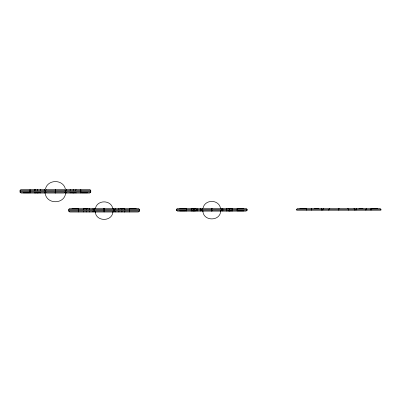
<?xml version="1.0" encoding="UTF-8"?>
<svg xmlns="http://www.w3.org/2000/svg" width="401" height="401" viewBox="0 0 401 401"><rect width="100%" height="100%" fill="white"/><g stroke="black" fill="none" stroke-linecap="round" stroke-linejoin="round"><path stroke-width="0.6" d="M30.025 189.447L30.025 193.036M78.701 208.415L78.701 212.004M80.791 193.036L80.791 189.447M129.468 212.004L129.468 208.415M186.39 208.415L186.39 211.106M237.156 211.106L237.156 208.415M306.559 208.415L306.529 210.209M65.724 191.688C65.864 205.086 44.957 205.086 45.092 191.688M112.902 211.818C112.265 221.903 95.904 221.903 95.268 211.818M220.67 210.786C220.585 221.593 202.961 221.593 202.881 210.786M356.243 208.415L355.953 210.209M45.443 189.021C47.629 179.107 63.193 179.107 65.373 189.021M95.418 208.335C97.318 199.718 110.851 199.718 112.751 208.335M203.106 207.883C205.006 199.267 218.54 199.267 220.44 207.883M34.762 193.036L35.148 192.139M75.669 190.345L76.06 189.447M83.433 212.004L83.824 211.106M124.345 209.312L124.736 208.415M191.127 211.106L191.513 209.312L191.127 208.415M232.425 208.415L232.034 210.209L232.425 211.106M366.238 208.415L365.852 210.209M34.531 190.345L35.183 189.447M83.202 209.312L83.859 208.415M124.31 212.004L124.967 211.106M323.587 208.415L322.835 209.312L322.835 210.209M95.162 208.415L94.135 209.312L94.135 211.106L95.162 212.004M113.007 212.004L114.034 211.106L114.034 209.312L113.007 208.415M202.851 208.415L201.823 209.312L201.823 210.209L202.851 211.106M220.695 211.106L221.723 210.209L221.723 209.312L220.695 208.415M329.843 208.415L328.815 209.312L328.815 210.209M45.513 193.036L21.103 193.036L20.05 192.139L20.05 190.345L21.103 189.447L45.513 189.447M68.726 209.312L69.779 208.415L138.39 208.415L139.443 209.312L139.443 211.106L138.39 212.004L69.779 212.004L68.726 211.106L68.726 209.312L139.443 209.312M65.303 189.447L89.714 189.447L90.766 190.345L90.766 192.139L89.714 193.036L65.303 193.036M176.415 209.312L177.468 208.415L246.079 208.415L247.131 209.312L247.131 210.209L246.079 211.106L177.468 211.106L176.415 210.209L176.415 209.312L247.131 209.312M296.58 209.312L297.637 208.415L379.897 208.415L380.95 209.312L380.95 210.209L296.58 210.209L296.58 209.312L380.95 209.312M20.05 190.345L90.766 190.345M20.05 191.242L45.228 191.242M45.458 191.242L90.766 191.242M20.05 192.139L90.766 192.139M23.303 192.811L29.318 192.811M35.398 192.811L39.453 192.811M54.962 192.811L55.859 192.811M71.363 192.811L75.418 192.811M81.498 192.811L87.513 192.811M71.979 208.635L77.994 208.635M84.075 208.635L88.13 208.635M103.638 208.635L104.536 208.635M120.039 208.635L124.094 208.635M130.175 208.635L136.19 208.635M179.668 208.635L185.683 208.635M191.763 208.635L195.818 208.635M211.327 208.635L212.224 208.635M227.728 208.635L231.783 208.635M237.863 208.635L243.878 208.635M299.833 208.635L305.848 208.635M314.534 208.635L318.589 208.635M338.319 208.635L339.216 208.635M358.94 208.635L362.995 208.635M371.682 208.635L377.697 208.635M68.726 210.209L139.443 210.209M176.415 210.209L247.131 210.209M179.668 210.881L185.683 210.881M191.763 210.881L195.818 210.881M211.327 210.881L212.224 210.881M227.728 210.881L231.783 210.881M237.863 210.881L243.878 210.881M68.726 211.106L139.443 211.106M347.687 208.415L348.715 209.312L348.715 210.209M353.943 208.415L354.695 209.312L354.695 210.209M124.31 208.415L124.967 209.312M34.531 192.139L35.183 193.036M311.291 208.415L311.677 210.209M124.345 211.106L124.736 212.004M83.433 208.415L83.824 209.312M75.669 192.139L76.06 193.036M34.762 189.447L35.148 190.345M321.291 208.415L321.577 210.209M370.975 208.415L371 210.209M338.765 208.415L338.765 210.209M229.598 208.415L229.598 211.106M226.54 208.415L226.54 211.106M222.836 208.415L222.836 211.106M211.773 208.415L211.773 211.106M200.716 208.415L200.716 211.106M197.011 208.415L197.011 211.106M193.954 208.415L193.954 211.106M121.909 208.415L121.909 209.312M121.909 211.106L121.909 212.004M118.851 208.415L118.851 209.312M118.851 211.106L118.851 212.004M115.147 208.415L115.147 209.312M115.147 211.106L115.147 212.004M104.085 208.415L104.085 212.004M93.027 208.415L93.027 209.312M93.027 211.106L93.027 212.004M89.323 208.415L89.323 209.312M89.323 211.106L89.323 212.004M86.26 208.415L86.26 209.312M86.26 211.106L86.26 212.004M73.233 189.447L73.233 190.345M73.233 192.139L73.233 193.036M70.175 189.447L70.175 190.345M70.175 192.139L70.175 193.036M66.471 189.447L66.471 190.345M66.471 192.139L66.471 193.036M55.408 189.447L55.408 193.036M44.351 189.447L44.351 190.345M44.351 192.139L44.351 193.036M40.646 189.447L40.646 190.345M40.646 192.139L40.646 193.036M37.589 189.447L37.589 190.345M37.589 192.139L37.589 193.036M46.486 189.447L45.458 190.345L45.458 192.139L46.486 193.036L64.33 193.036L65.358 192.139L65.358 190.345L64.33 189.447L46.486 189.447"/></g></svg>
